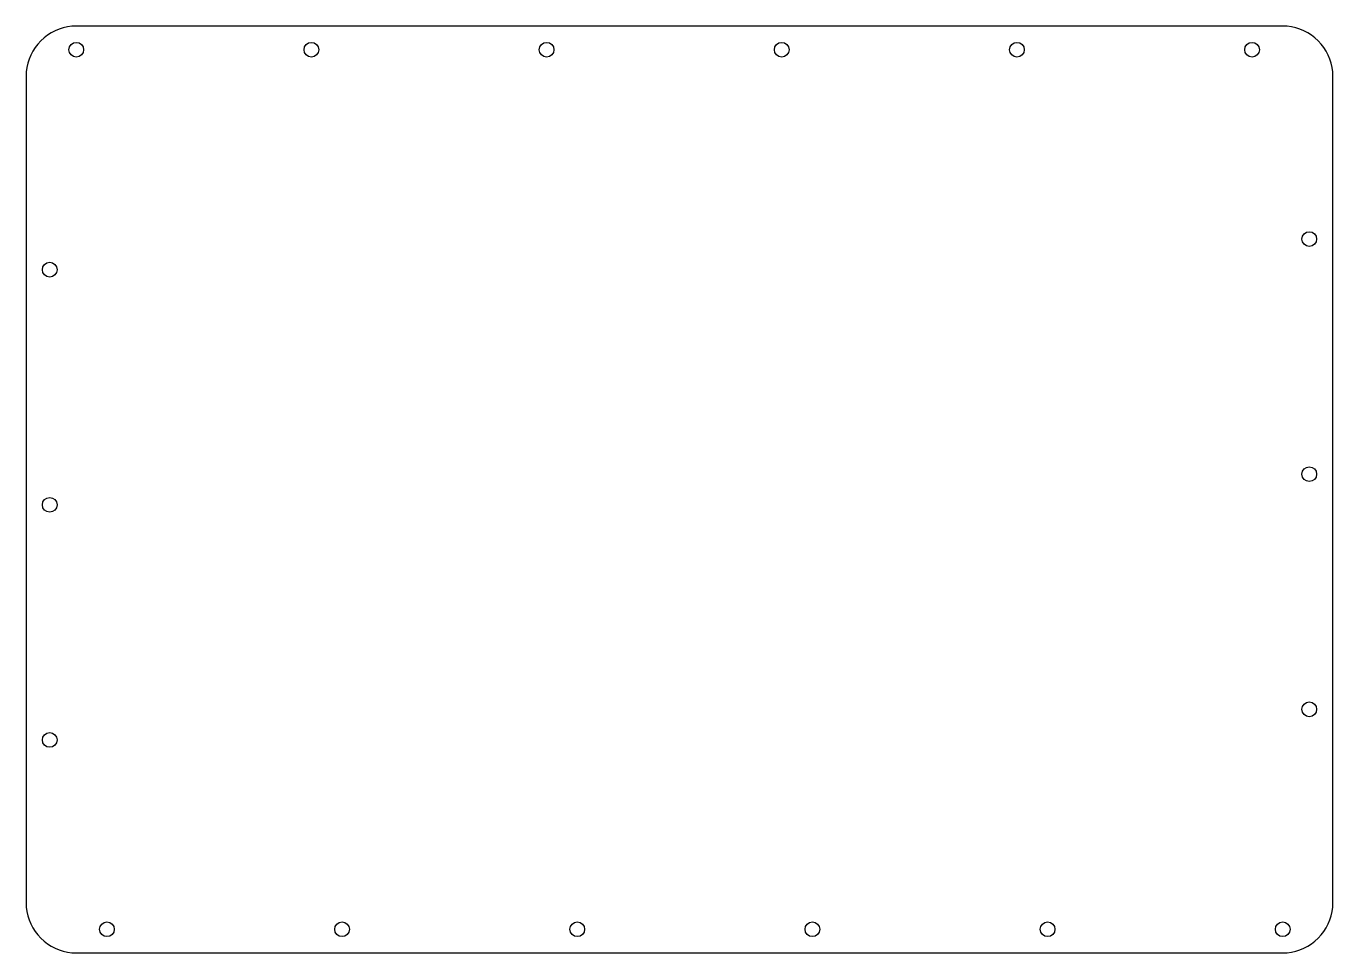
# Model space of a CAD drawing. Header units: metres. Extents: x 0 to 443, y 0 to 314.
import ezdxf

# ---------------------------------------------------------------- set-up
doc = ezdxf.new("R2010")
doc.units = ezdxf.units.M

msp = doc.modelspace()

# ---------------------------------------------------------------- linework, layer by layer
at = {"layer": 'CUT'}
for p, q in [((6.0726, 310.4228), (4.9792, 309.4208)), ((7.2492, 311.3256), (6.0726, 310.4228)), ((8.5, 312.1224), (7.2492, 311.3256)), ((9.8155, 312.8072), (8.5, 312.1224)), ((11.1857, 313.3748), (9.8155, 312.8072)), ((12.6001, 313.8207), (11.1857, 313.3748)), ((14.048, 314.1417), (12.6001, 313.8207)), ((15.5184, 314.3353), (14.048, 314.1417)), ((17, 314.4), (15.5184, 314.3353)), ((426.2, 314.4), (17, 314.4)), ((427.6816, 314.3353), (426.2, 314.4)), ((429.152, 314.1417), (427.6816, 314.3353)), ((430.5999, 313.8207), (429.152, 314.1417)), ((432.0143, 313.3748), (430.5999, 313.8207)), ((433.3845, 312.8072), (432.0143, 313.3748)), ((434.7, 312.1224), (433.3845, 312.8072)), ((435.9508, 311.3256), (434.7, 312.1224)), ((437.1274, 310.4228), (435.9508, 311.3256)), ((438.2208, 309.4208), (437.1274, 310.4228)), ((2.2776, 305.9), (1.5928, 304.5845)), ((3.0744, 307.1508), (2.2776, 305.9)), ((3.9772, 308.3274), (3.0744, 307.1508)), ((4.9792, 309.4208), (3.9772, 308.3274)), ((439.2228, 308.3274), (438.2208, 309.4208)), ((440.1256, 307.1508), (439.2228, 308.3274)), ((440.9224, 305.9), (440.1256, 307.1508)), ((441.6072, 304.5845), (440.9224, 305.9)), ((0.5793, 301.7999), (0.2583, 300.352)), ((1.0252, 303.2143), (0.5793, 301.7999)), ((1.5928, 304.5845), (1.0252, 303.2143)), ((442.1748, 303.2143), (441.6072, 304.5845)), ((442.6207, 301.7999), (442.1748, 303.2143)), ((442.9417, 300.352), (442.6207, 301.7999)), ((0.0647, 298.8816), (0, 297.4)), ((0, 297.4), (0, 17)), ((0.2583, 300.352), (0.0647, 298.8816)), ((443.1353, 298.8816), (442.9417, 300.352)), ((443.2, 297.4), (443.1353, 298.8816)), ((443.2, 17), (443.2, 297.4)), ((0, 17), (0.0647, 15.5184)), ((0.0647, 15.5184), (0.2583, 14.048)), ((0.2583, 14.048), (0.5793, 12.6001)), ((442.6207, 12.6001), (442.9417, 14.048)), ((442.9417, 14.048), (443.1353, 15.5184)), ((443.1353, 15.5184), (443.2, 17)), ((0.5793, 12.6001), (1.0252, 11.1857)), ((1.0252, 11.1857), (1.5928, 9.8155)), ((1.5928, 9.8155), (2.2776, 8.5)), ((440.9224, 8.5), (441.6072, 9.8155)), ((441.6072, 9.8155), (442.1748, 11.1857)), ((442.1748, 11.1857), (442.6207, 12.6001)), ((2.2776, 8.5), (3.0744, 7.2492)), ((3.0744, 7.2492), (3.9772, 6.0726)), ((3.9772, 6.0726), (4.9792, 4.9792)), ((4.9792, 4.9792), (6.0726, 3.9772)), ((437.1274, 3.9772), (438.2208, 4.9792)), ((438.2208, 4.9792), (439.2228, 6.0726)), ((439.2228, 6.0726), (440.1256, 7.2492)), ((440.1256, 7.2492), (440.9224, 8.5)), ((6.0726, 3.9772), (7.2492, 3.0744)), ((7.2492, 3.0744), (8.5, 2.2776)), ((8.5, 2.2776), (9.8155, 1.5928)), ((9.8155, 1.5928), (11.1857, 1.0252)), ((11.1857, 1.0252), (12.6001, 0.5793)), ((12.6001, 0.5793), (14.048, 0.2583)), ((14.048, 0.2583), (15.5184, 0.0647)), ((15.5184, 0.0647), (17, 0)), ((17, 0), (426.2, 0)), ((426.2, 0), (427.6816, 0.0647)), ((427.6816, 0.0647), (429.152, 0.2583)), ((429.152, 0.2583), (430.5999, 0.5793)), ((430.5999, 0.5793), (432.0143, 1.0252)), ((432.0143, 1.0252), (433.3845, 1.5928)), ((433.3845, 1.5928), (434.7, 2.2776)), ((434.7, 2.2776), (435.9508, 3.0744)), ((435.9508, 3.0744), (437.1274, 3.9772))]:
    msp.add_line(p, q, dxfattribs=at)
at = {"layer": 'HOLES'}
for centre in [(17, 306.4), (96.76, 306.4), (176.53, 306.4), (256.29, 306.4), (336.05, 306.4), (415.81, 306.4), (435.2, 242.16), (8, 231.77), (435.2, 162.39), (8, 152.01), (435.2, 82.63), (8, 72.24), (27.39, 8), (107.15, 8), (186.91, 8), (266.67, 8), (346.44, 8), (426.2, 8)]:
    msp.add_circle(centre, 2.5, dxfattribs=at)

doc.saveas('drawing.dxf')
